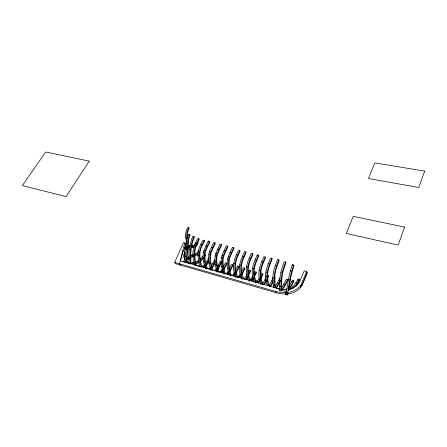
<?xml version="1.0" encoding="UTF-8"?>
<svg xmlns="http://www.w3.org/2000/svg" width="447" height="447" viewBox="0 0 447 447"><rect width="100%" height="100%" fill="white"/><g stroke="black" fill="none" stroke-linecap="round" stroke-linejoin="round"><path stroke-width="0.67" d="M281.599 290.164L281.593 285.912A38.861 13.388 -75.9 0 1 281.727 281.001L281.783 279.805A15.533 5.509 -75.6 0 1 282.839 272.547A24.222 8.487 -75.6 0 1 285.409 264.227L285.996 262.735L285.683 262.015L284.342 261.668A25.635 9.029 -75.6 0 0 280.956 272.122A16.964 6.046 -75.6 0 0 279.788 280.722A40.157 13.913 -75.9 0 0 279.621 286.276L279.643 291.019M285.683 262.015A25.663 8.99 -75.6 0 0 282.303 272.486A16.98 6.023 -75.6 0 0 281.124 281.096A40.202 13.851 -75.9 0 0 280.956 286.656L280.973 291.399M189.221 249.795L189.355 248.655A22.048 10.627 -75.1 0 1 192.858 236.251L193.998 236.547L194.423 237.245L193.668 239.134A20.746 9.968 -75.1 0 0 191.215 248.783L191.154 249.309A31.955 15.131 -75.3 0 0 190.802 257.757L190.88 263.507L194.199 262.931M190.148 264.261L190.104 259.081A33.246 15.746 -75.3 0 1 190.428 249.532L190.495 248.962A22.071 10.605 -75.1 0 1 193.998 236.547M288.812 293.428L287.164 295.003L285.823 294.618L288.494 279.47A27.043 9.191 -75.7 0 1 290.416 270.832L292.299 264.691L293.651 265.043L293.958 265.792L292.243 271.413A25.669 8.672 -75.7 0 0 290.556 278.788L288.382 291.003M287.164 295.003L289.84 279.839A27.071 9.147 -75.7 0 1 291.768 271.195L293.651 265.043M184.818 259.461A8.649 6.901 -33.4 0 1 183.896 254.919L184.348 252.304A1.967 1.553 -34.1 0 0 183.074 250.605L180.459 261.014M184.645 258.969A8.638 6.895 -33.4 0 1 184.343 255.589L184.795 252.974A1.961 1.553 -34.1 0 0 183.946 251.359M261.897 283.918L279.973 289.058L279.654 289.785L286.024 291.606L285.577 292.629L286.203 293.975A31.905 27.189 -20.9 0 1 276.117 292.724L175.604 263.719L174.676 262.4L183.415 242.615L184.695 242.95L179.532 263.797L180.448 265.121M183.935 250.868L185.572 244.313L184.695 242.95M186.818 250.063L185.717 249.761L184.684 248.186L185.002 247.582A2.38 1.201 -74.7 0 0 185.293 246.861L185.416 246.448A10.996 5.61 -74.7 0 0 185.807 237.81L185.712 237.441A8.186 4.107 -75.6 0 1 187.718 227.489L188.83 227.769L189.232 228.417L188.478 229.976A6.873 3.436 -75.6 0 0 187.522 236.944L187.606 237.273M185.203 248.973L186.304 249.275L185.784 248.487L186.108 247.878A2.386 1.196 -74.8 0 0 186.393 247.157L186.522 246.744M273.894 287.326A18.556 6.766 -75.5 0 1 273.29 285.007L273.24 284.56A50.64 17.914 -76.3 0 1 272.877 277.771A13.723 5.051 -75.5 0 1 275.039 266.267L277.486 259.472L278.816 259.819L279.146 260.562L276.788 267.127A12.287 4.498 -75.5 0 0 274.866 276.559L274.855 277.431A49.248 17.332 -76.3 0 0 275.391 285.734L275.397 285.75A10.13 3.688 -75.3 0 0 276.201 288.047M275.207 287.7A18.573 6.739 -75.5 0 1 274.609 285.376L274.559 284.929A50.695 17.841 -76.3 0 1 274.201 278.14A13.74 5.034 -75.5 0 1 276.369 266.624L278.816 259.819M268.574 285.812A22.099 8.23 -75.6 0 1 267.228 280.476L267.205 280.269A42.264 15.444 -76.1 0 1 266.976 276.453A8.325 3.157 -75.4 0 1 267.211 272.374A15.846 5.945 -75.4 0 1 269.569 264.138L271.899 258.394L270.586 258.053L268.25 263.786A15.829 5.967 -75.4 0 0 265.892 272.016A8.314 3.168 -75.4 0 0 265.663 276.09A42.219 15.505 -76.1 0 0 265.898 279.906L265.92 280.107A22.076 8.264 -75.6 0 0 267.278 285.443M262.037 284.901L260.618 279.777A19.171 7.353 -75.5 0 1 260.472 270.575A13.349 5.152 -75.4 0 1 263.104 261.931L265.188 256.969L263.886 256.628L261.802 261.584A13.337 5.174 -75.4 0 0 259.165 270.217A19.154 7.381 -75.5 0 0 259.321 279.414L260.752 284.532M301.842 285.599L307.206 272.893L306.664 271.485L304.267 270.854L300.015 280.856A13.969 12.063 -21.6 0 1 288.477 289.611M174.676 262.4L275.464 291.383A32.016 27.233 -21 0 0 285.577 292.629L285.918 292.645A17.075 14.745 -21.6 0 0 299.484 286.773L300.255 285.873A6.001 5.224 -20.1 0 0 301.2 284.365L306.664 271.485M287.611 293.942A17.014 14.717 -21.5 0 0 300.06 288.142L300.831 287.248A5.984 5.219 -20 0 0 301.77 285.739L307.206 272.893M254.192 282.666L252.711 277.559A19.042 7.515 -75.5 0 1 252.505 268.396A13.259 5.269 -75.3 0 1 255.142 259.819L257.232 254.896L258.522 255.231L258.88 255.963L256.517 261.478A11.84 4.682 -75.3 0 0 254.55 267.893L254.36 269.295A17.645 6.928 -75.5 0 0 254.628 276.9L256.204 282.387M255.46 283.024L253.991 277.917A19.065 7.487 -75.5 0 1 253.795 268.748A13.276 5.252 -75.3 0 1 256.427 260.16L258.522 255.231M248.348 280.995L246.822 275.9A18.947 7.638 -75.4 0 1 246.571 266.775A13.192 5.353 -75.3 0 1 249.208 258.243L251.309 253.354L252.583 253.684L252.946 254.416L250.571 259.897A11.784 4.761 -75.3 0 0 248.61 266.272L248.42 267.669A17.556 7.046 -75.4 0 0 248.733 275.246L250.354 280.722M249.605 281.353L248.091 276.257A18.97 7.61 -75.4 0 1 247.845 267.122A13.209 5.336 -75.3 0 1 250.482 258.584L252.583 253.684M242.85 279.425L241.285 274.341A18.858 7.75 -75.4 0 1 240.989 265.25A13.131 5.431 -75.2 0 1 243.626 256.762L245.733 251.901L244.475 251.572L242.363 256.427A13.114 5.448 -75.2 0 0 239.732 264.903A18.835 7.778 -75.4 0 0 240.033 273.989L241.609 279.073M236.96 277.749L235.351 272.676A18.763 7.867 -75.3 0 1 235.01 263.613A13.064 5.515 -75.2 0 1 237.642 255.176L239.76 250.342L238.519 250.018L236.396 254.846A13.047 5.532 -75.2 0 0 233.764 263.272A18.74 7.895 -75.3 0 0 234.111 272.324L235.731 277.397M273.268 280.308L272.385 282.174A11.689 4.42 -75.2 0 1 269.569 286.449M272.927 278.101L271.133 281.822A11.678 4.436 -75.2 0 1 268.904 285.454M265.937 277.565L264.736 280.029A11.616 4.52 -75.1 0 1 262.49 283.633M230.121 274.732L229.769 273.257A90.702 36.341 -77.5 0 1 228.842 268.597L228.775 268.273A18.042 7.744 -75.3 0 1 228.763 259.618A4.71 2.056 -75.1 0 1 229.367 257.271A35.855 15.008 -74.9 0 1 231.328 252.633L233.641 247.644L232.406 247.325L230.093 252.304A35.816 15.053 -74.9 0 0 228.132 256.936A4.705 2.062 -75.1 0 0 227.529 259.282A18.025 7.767 -75.3 0 0 227.551 267.926L227.612 268.25A90.607 36.458 -77.5 0 0 228.551 272.91L228.903 274.385L230.121 274.732A20.964 8.912 -75.3 0 0 230.579 276.095M259.327 277.81L259.036 278.431A11.555 4.593 -75.1 0 1 256.472 282.336M224.517 274.179A20.853 9.041 -75.2 0 1 224.137 273.028L222.93 272.687L222.567 271.212A90.165 37.012 -77.5 0 1 221.595 266.574L221.528 266.25A17.93 7.878 -75.3 0 1 221.472 257.64A4.682 2.095 -75.1 0 1 222.075 255.304A35.631 15.271 -74.9 0 1 224.042 250.706L226.366 245.755L227.584 246.068L227.981 246.794L225.69 251.695A34.285 14.639 -74.9 0 0 223.807 256.109A3.285 1.464 -75.1 0 0 223.383 257.751A16.567 7.253 -75.3 0 0 223.422 265.691L223.489 266.01A89.149 36.431 -77.5 0 0 224.439 270.608L224.791 272.039A19.4 8.409 -75.2 0 0 225.299 273.497L225.428 273.709A19.478 8.482 -75.3 0 0 225.539 273.843M224.137 273.028L223.774 271.558A90.255 36.9 -77.5 0 1 222.807 266.909L222.74 266.585A17.947 7.856 -75.3 0 1 222.69 257.969A4.688 2.09 -75.1 0 1 223.293 255.634A35.671 15.232 -74.9 0 1 225.26 251.03L227.584 246.068M252.751 275.972L252.466 276.587A11.488 4.677 -75 0 1 250.18 280.135M217.885 271.251L217.51 269.781A89.786 37.475 -77.5 0 1 216.516 265.155L216.449 264.831A17.852 7.973 -75.2 0 1 216.359 256.254A4.66 2.118 -75 0 1 216.957 253.93A35.475 15.461 -74.8 0 1 218.929 249.353L221.265 244.431L220.058 244.118L217.723 249.035A35.442 15.5 -74.8 0 0 215.75 253.605A4.654 2.123 -75 0 0 215.152 255.924A17.83 7.996 -75.2 0 0 215.247 264.495L215.32 264.82A89.696 37.582 -77.5 0 0 216.32 269.446L216.694 270.916L217.885 271.251A20.741 9.175 -75.2 0 0 218.281 272.396M247.018 274.369L246.727 274.978A11.432 4.749 -75 0 1 243.811 279.112M212.046 270.619A20.629 9.309 -75.1 0 1 211.643 269.474L210.464 269.144L210.079 267.68A89.232 38.146 -77.5 0 1 209.04 263.065L208.967 262.747A17.735 8.113 -75.2 0 1 208.838 254.209A4.632 2.157 -75 0 1 209.431 251.907A35.246 15.729 -74.8 0 1 211.414 247.364L213.755 242.481L214.946 242.788L215.365 243.514L213.051 248.342A33.916 15.075 -74.8 0 0 211.157 252.706A3.252 1.509 -75 0 0 210.733 254.321A16.383 7.465 -75.2 0 0 210.85 262.199L210.917 262.506A88.227 37.559 -77.5 0 0 211.928 267.077L212.303 268.502A19.187 8.661 -75.1 0 0 212.845 269.954L212.973 270.167M211.643 269.474L211.258 268.01A89.322 38.04 -77.5 0 1 210.23 263.395L210.157 263.076A17.751 8.091 -75.2 0 1 210.029 254.533A4.632 2.151 -75 0 1 210.626 252.225A35.285 15.684 -74.8 0 1 212.604 247.683L214.946 242.788M206.62 269.072A20.528 9.426 -75.1 0 1 206.207 267.932L205.044 267.602L204.648 266.138A88.83 38.626 -77.5 0 1 203.581 261.54L203.508 261.221A17.645 8.208 -75.2 0 1 203.34 252.723A4.604 2.179 -74.9 0 1 203.938 250.426A35.078 15.919 -74.7 0 1 205.922 245.911L208.274 241.056L209.453 241.363L209.878 242.084L207.559 246.889A33.754 15.265 -74.7 0 0 205.659 251.22A3.235 1.525 -74.9 0 0 205.234 252.834A16.304 7.56 -75.2 0 0 205.38 260.679L205.452 260.987A87.824 38.04 -77.5 0 0 206.492 265.546L206.877 266.965A19.092 8.767 -75.1 0 0 207.425 268.412L207.559 268.625A19.171 8.839 -75.1 0 0 207.799 268.882M206.207 267.932L205.816 266.473A88.914 38.526 -77.5 0 1 204.754 261.869L204.681 261.551A17.662 8.191 -75.2 0 1 204.525 253.041A4.61 2.174 -74.9 0 1 205.117 250.745A35.117 15.88 -74.7 0 1 207.101 246.224L209.453 241.363M288.991 286.236A24.54 8.778 -75.7 0 0 291.746 281.509L292.366 280.23L293.657 280.582L293.036 281.867A24.568 8.744 -75.7 0 1 289.572 287.572A15.461 5.453 -75.5 0 1 288.432 288.857M214.744 259.618L212.258 264.607A9.784 4.554 -74.7 0 1 211.358 266.11M215.281 261.098L213.387 264.92A9.795 4.543 -74.7 0 1 212.007 267.088M280.146 281.493L278.922 283.979A15.662 5.8 -75.3 0 1 276.307 288.175M275.011 286.672A14.237 5.297 -75.3 0 0 277.408 282.85L279.8 277.995L280.107 278.66M275.453 287.924A14.254 5.28 -75.3 0 0 278.671 283.202L280.163 280.163M267.474 277.291L268.39 275.447L268.714 276.106L267.485 278.593M215.096 262.914L214.225 264.663A11.136 5.163 -74.7 0 1 212.202 268.066M241.453 271.664L243.436 267.697L244.615 268.021L242.352 272.558A35.754 15.589 -75.4 0 1 241.687 273.86M260.852 277.542L262.691 273.877L261.473 273.542L260.858 274.76M260.858 278.861L263.02 274.536L262.691 273.877M281.576 287.455A12.086 4.375 -75.4 0 0 283.594 284.471L286.359 279.341L287.633 279.693L284.873 284.828A12.103 4.358 -75.4 0 1 281.241 289.086M206.201 264.417A12.214 5.777 -74.8 0 0 207.626 262.529L208.878 260.188M208.972 261.445L208.414 262.557A13.544 6.414 -74.8 0 1 206.352 265.457M235.351 270.603L237.625 266.099L238.799 266.423L236.524 270.932A35.564 15.813 -75.3 0 1 235.848 272.223M206.05 262.897A12.198 5.794 -74.8 0 0 206.508 262.221L208.866 257.69M254.282 277.017L256.461 272.726L256.12 272.067L254.913 271.731L253.985 273.547M254.27 275.704L256.12 272.067M229.931 270.195A35.363 16.047 -75.3 0 0 230.434 269.228L232.719 264.753L231.563 264.434L229.562 268.345M248.543 275.408L250.733 271.145L250.387 270.485L249.191 270.156L248.258 271.96M248.214 274.704L250.387 270.485M200.044 266.999A36.615 16.941 -75.7 0 1 198.082 256.824L197.999 255.136A11.354 5.403 -75 0 1 200.832 244.302L203.011 240.095L204.173 240.397L204.603 241.117L201.949 246.241A9.996 4.744 -75 0 0 199.904 254.93L199.977 256.511A35.324 16.288 -75.7 0 0 201.848 266.323L202.111 266.993M201.2 267.328A36.648 16.897 -75.7 0 1 199.245 257.142L199.166 255.455A11.365 5.392 -75 0 1 201.999 244.61L204.173 240.397M224.349 267.529L226.646 263.082L225.5 262.769L223.198 267.205L224.349 267.529A35.168 16.271 -75.2 0 1 223.668 268.803M195.523 265.725A40.247 18.74 -75.7 0 1 194.093 255.807A13.717 6.588 -75 0 1 196.479 243.336L198.876 238.743L197.719 238.441L195.322 243.028A13.706 6.604 -75 0 0 192.942 255.488A40.202 18.785 -75.7 0 0 194.384 265.401M217.845 268.239A34.995 16.466 -75.2 0 0 219.052 266.049L221.36 261.629L220.226 261.316L217.912 265.73A34.955 16.511 -75.2 0 1 217.404 266.686M221.449 262.842L219.416 266.747A36.408 17.137 -75.2 0 1 217.98 269.334M290.282 289.114L292.802 286.616A26.39 9.253 -75.9 0 0 295.886 282.761L298.21 278.906L299.518 279.263L297.199 283.124A26.423 9.214 -76 0 1 294.126 286.985L292.684 288.416M198.68 250.549L197.68 251.901A9.868 4.828 -75.1 0 1 194.724 254.209M285.823 294.618L286.376 294.098M244.738 279.688L245.017 279.453A11.443 4.738 -75 0 0 247.392 276.335M199.133 262.383L198.826 262.557A34.268 16.774 -75.8 0 1 195.708 263.898M195.188 262.177A32.91 16.159 -75.8 0 0 197.77 261.026L198.055 260.864A20.92 10.186 -75.3 0 0 198.636 260.478M284.678 289.874L285.197 289.717A15.444 5.476 -75.5 0 0 287.13 288.488M194.864 254.717L195.82 254.511A9.879 4.816 -75.1 0 0 198.418 252.633M190.908 262.97L193.082 262.618A32.91 16.159 -75.8 0 0 193.914 262.501M281.632 289.321L282.739 289.494A13.969 12.063 -21.6 0 0 286.147 289.829M184.052 261.266A31.608 16.438 -73.8 0 0 185.209 256.41A38.632 20.277 -73.7 0 0 186.438 243.609A11.309 5.604 -75.3 0 1 188.533 234.351L189.657 234.641L190.059 235.278L189.355 237.217A9.996 4.939 -75.3 0 0 188.31 242.766L188.304 244.492A40.09 20.981 -73.7 0 1 187.019 256.69A33.078 17.148 -73.8 0 1 186.349 259.735L186.349 259.735A31.195 14.969 -73.1 0 1 188.058 258.254A37.056 17.684 -72.9 0 1 189.321 257.31M185.807 237.81L186.919 238.1A11.007 5.599 -74.7 0 1 187.07 238.759M200.832 244.302L201.999 244.61M195.322 243.028L196.479 243.336M205.922 245.911L207.101 246.224M211.414 247.364L212.604 247.683M217.723 249.035L218.929 249.353M224.042 250.706L225.26 251.03M230.093 252.304L231.328 252.633M236.396 254.846L237.642 255.176M242.363 256.427L243.626 256.762M249.208 258.243L250.482 258.584M255.142 259.819L256.427 260.16M261.802 261.584L263.104 261.931M268.25 263.786L269.569 264.138M275.229 265.769L276.559 266.121M290.416 270.832L291.768 271.195M186.438 243.609L187.561 243.911A38.677 20.238 -73.7 0 1 186.326 256.723A31.642 16.399 -73.8 0 1 185.17 261.579M191.154 246.61A10.694 5.291 -74.3 0 1 191.54 246.794L192.841 247.208A8.068 3.973 -75.3 0 0 194.3 247.269M203.938 250.426L205.117 250.745M209.431 251.907L210.626 252.225M215.75 253.605L216.957 253.93M222.075 255.304L223.293 255.634M228.132 256.936L229.367 257.271M280.956 272.122L282.303 272.486M185.293 246.861L186.393 247.157M185.002 247.582L186.108 247.878M203.34 252.723L204.525 253.041M208.838 254.209L210.029 254.533M215.152 255.924L216.359 256.254M221.472 257.64L222.69 257.969M227.529 259.282L228.763 259.618M190.428 249.532L189.288 249.225A33.212 15.779 -75.3 0 0 188.969 258.763L189.014 263.294M184.684 248.186L185.784 248.487M297.618 279.939L298.931 280.297M233.764 263.272L235.01 263.613M239.732 264.903L240.989 265.25M246.571 266.775L247.845 267.122M252.505 268.396L253.795 268.748M259.165 270.217L260.472 270.575M265.892 272.016L267.211 272.374M288.494 279.47L289.84 279.839M291.818 281.353L293.109 281.711M198.021 255.645L199.183 255.969M295.886 282.761L297.199 283.124M192.942 255.488L194.093 255.807M272.877 277.771L274.201 278.14M265.663 276.09L266.976 276.453M279.788 280.722L281.124 281.096M206.933 261.523L208.045 261.83M212.694 263.708L213.822 264.021M185.209 256.41L186.326 256.723M203.581 261.54L204.754 261.869M209.04 263.065L210.23 263.395M215.32 264.82L216.516 265.155M221.595 266.574L222.807 266.909M227.612 268.25L228.842 268.597M283.8 284.063L285.08 284.421M217.912 265.73L219.052 266.049M229.277 268.904L230.434 269.228M292.439 286.957L293.763 287.326M265.021 279.409L266.261 279.755L265.976 280.375A11.628 4.504 -75.1 0 1 263.138 284.616M271.413 281.197L272.664 281.549M277.408 282.85L278.671 283.202M186.092 258.657A31.161 15.002 -73.1 0 1 186.947 257.941L188.058 258.254M197.77 261.026L198.881 261.339A32.944 16.12 -75.8 0 1 195.456 262.73M265.92 280.107L267.228 280.476M188.969 258.763L190.104 259.081M288.276 287.209L289.572 287.572M234.2 272.648L235.435 272.994M240.117 274.313L241.369 274.665M246.906 276.224L248.169 276.581M252.795 277.883L254.069 278.241M259.4 279.744L260.696 280.107M279.621 286.276L280.956 286.656M273.29 285.007L274.609 285.376M192.635 262.646L193.758 262.965M249.8 278.878L253.74 279.995M255.662 280.526L260.299 281.839M219.522 272.245A16.159 7.286 -75 0 0 220.31 271.787A3.129 1.397 -74.5 0 0 221.109 270.899L222.26 271.223A35.168 16.271 -75.2 0 0 222.796 270.34M226.014 273.771A16.248 7.18 -75.1 0 0 226.405 273.519A3.146 1.38 -74.6 0 0 227.193 272.62L228.356 272.949A35.363 16.047 -75.3 0 0 228.713 272.363M232.11 275.503A16.332 7.079 -75.1 0 0 232.501 275.251A3.163 1.358 -74.6 0 0 233.284 274.346L234.457 274.676A35.564 15.813 -75.3 0 0 234.988 273.782M237.569 277.386A16.422 6.973 -75.2 0 0 238.335 276.911A3.179 1.335 -74.7 0 0 239.111 275.995L240.302 276.335A35.754 15.589 -75.4 0 0 240.648 275.738M205.883 266.725L204.765 266.608A20.506 9.448 -75.1 0 0 205.458 268.742M211.319 268.267L210.191 268.144A20.607 9.337 -75.1 0 0 210.962 270.496M217.577 270.038L216.432 269.915A20.718 9.203 -75.2 0 0 217.181 272.273M223.835 271.81L222.673 271.681A20.83 9.069 -75.2 0 0 223.399 274.05M229.831 273.508L228.657 273.38A20.942 8.934 -75.3 0 0 229.283 275.536M214.214 270.731A16.081 7.375 -75 0 0 215.007 270.279L216.152 270.603A3.118 1.414 -74.5 0 0 216.56 270.251M220.31 271.787L221.461 272.117A3.135 1.391 -74.5 0 0 222.26 271.223M226.405 273.519L227.568 273.849A3.151 1.375 -74.6 0 0 228.356 272.949M232.501 275.251L233.675 275.587A3.168 1.352 -74.7 0 0 234.457 274.676M238.335 276.911L239.525 277.252A3.185 1.335 -74.7 0 0 240.302 276.335M180.23 260.679L205.67 267.921M207.006 268.301L211.023 269.44M212.364 269.82L217.046 271.156M218.387 271.536L223.075 272.871M224.411 273.251L229.099 274.581M230.434 274.966L241.816 278.202M243.157 278.582L248.51 280.107M249.851 280.487L253.868 281.632M255.203 282.012L260.562 283.532M182.443 261.579L187.723 263.082M191.528 245.358L192.137 245.677M191.54 246.794L191.752 246.917A8.063 3.984 -75.3 0 0 193.21 246.979M219.203 271.938L219.069 271.726A19.294 8.538 -75.2 0 1 218.544 270.273L218.181 268.843A88.685 37 -77.5 0 1 217.203 264.255L217.136 263.942A16.472 7.359 -75.2 0 1 217.058 256.036A3.269 1.486 -75 0 1 217.477 254.41A34.101 14.857 -74.8 0 1 219.371 250.018L221.673 245.152L221.265 244.431M185.701 260.45A8.649 6.901 -33.4 0 0 187.444 261.517L187.891 262.182A2.28 1.827 -34.8 0 1 188.857 263.557M183.896 254.919L184.343 255.589M184.348 252.304L184.795 252.974M188.533 234.351L188.936 234.988M205.139 254.611L205.531 255.248A22.272 10.812 -75.3 0 1 205.005 256.109M198.876 238.743L199.312 239.458L196.596 244.822A12.371 5.94 -75 0 0 194.786 254.287L194.831 255.203A38.973 18.148 -75.7 0 0 196.205 264.814L196.663 265.512A39.945 19.092 -76.1 0 0 197.133 265.758M210.258 257.45L210.66 258.103M263.11 284.482L262.249 282.387M208.274 241.056L208.699 241.782M226.646 263.082L227.026 263.736L224.707 268.228A36.587 16.936 -75.2 0 1 223.824 269.876M232.719 264.753L233.094 265.406L230.786 269.932A36.794 16.695 -75.3 0 1 229.909 271.586M237.625 266.099L237.988 266.758M238.799 266.423L239.162 267.077L236.865 271.631A37 16.455 -75.3 0 1 236.167 272.972M233.641 247.644L234.032 248.37L231.747 253.298A34.464 14.421 -74.9 0 0 229.87 257.746A3.302 1.442 -75.1 0 0 229.445 259.394A16.651 7.146 -75.3 0 0 229.451 267.367L229.518 267.686A89.59 35.883 -77.5 0 0 230.428 272.296L230.769 273.737A19.5 8.286 -75.3 0 0 231.272 275.196L231.395 275.408A19.584 8.359 -75.3 0 0 231.507 275.542M244.615 268.021L244.973 268.681L242.687 273.262A37.202 16.221 -75.4 0 1 241.995 274.609M249.191 270.156L249.538 270.815M239.76 250.342L240.145 251.074L237.754 256.483A11.65 4.917 -75.2 0 0 235.787 262.78L235.608 264.166A17.36 7.281 -75.3 0 0 236.005 271.681L237.726 277.129M245.733 251.901L246.107 252.628L243.727 258.07A11.711 4.844 -75.2 0 0 241.76 264.412L241.576 265.797A17.45 7.174 -75.4 0 0 241.933 273.34L243.609 278.799M275.464 291.383L276.117 292.724M257.232 254.896L257.595 255.628M265.188 256.969L265.535 257.701L263.182 263.255A11.907 4.599 -75.4 0 0 261.216 269.709L261.02 271.122A17.74 6.806 -75.5 0 0 261.249 278.755L262.769 284.253M274.782 277.207L275.095 277.872M271.899 258.394L272.234 259.126L269.966 264.725A14.421 5.409 -75.4 0 0 267.82 272.212A6.867 2.604 -75.4 0 0 267.608 275.33L267.647 276.173A40.861 14.93 -76.1 0 0 267.993 280.682L268.681 284.024A12.589 4.699 -75.3 0 0 269.625 286.371M287.633 279.693L287.935 280.364L285.085 285.678A13.533 4.872 -75.4 0 1 282.375 289.494M293.657 280.582L293.936 281.236A26.027 9.264 -75.7 0 1 289.595 288.717A16.902 5.962 -75.5 0 1 288.661 289.812M300.255 285.873L300.831 287.248M292.299 264.691L292.612 265.44M301.2 284.365L301.77 285.739M299.518 279.263L299.808 279.962L297.277 284.186A27.865 9.717 -76 0 1 295.484 286.667M186.919 238.1L186.818 237.731A8.191 4.101 -75.6 0 1 188.83 227.769M260.858 283.398A11.382 4.375 -75.2 0 1 260.78 283.147M256.707 282.789A18.327 7.158 -75.4 0 1 255.667 280.537M187.891 262.182A8.638 6.895 -33.4 0 1 186.678 261.529M187.444 261.517A2.285 1.827 -34.7 0 1 188.41 263.082M188.042 245.962A12.002 5.934 -74.3 0 1 190.109 245.174M195.104 244.509A6.761 3.341 -75.3 0 1 192.523 245.789M190.986 246.744A10.706 5.275 -74.3 0 1 192.629 247.085M187.751 248.638A10.706 5.275 -74.3 0 1 189.617 247.174M195.345 246.744A8.068 3.973 -75.3 0 0 198.172 242.922L197.792 242.313L196.993 243.704A6.772 3.33 -75.3 0 1 196.602 244.285M194.881 245.85A6.772 3.33 -75.3 0 1 193.227 245.967L192.618 245.654A12.013 5.923 -74.3 0 0 191.696 245.453M188.092 247.079A12.013 5.923 -74.3 0 1 190.187 245.716M188.019 241.352A12.354 6.286 -74.7 0 1 187.98 242.257M247.347 277.693A12.829 5.308 -75 0 1 246.029 279.571M240.33 273.849A35.715 15.634 -75.4 0 1 239.111 275.995M240.106 277.844A4.543 1.9 -74.7 0 0 240.553 277.185A37.202 16.221 -75.4 0 0 241.106 276.24M239.525 277.252A16.438 6.956 -75.2 0 1 238.759 277.721M234.507 272.212A35.525 15.857 -75.3 0 1 233.284 274.346M233.988 276.497A4.515 1.928 -74.7 0 0 234.72 275.531A37 16.455 -75.3 0 0 235.273 274.592M233.675 275.587A16.355 7.057 -75.1 0 1 232.904 276.056M253.091 279.314A12.896 5.23 -75 0 1 251.784 281.208M253.142 277.956A11.505 4.666 -75 0 1 251.091 280.805M228.255 270.815A35.324 16.086 -75.3 0 1 227.193 272.62M227.987 274.659A4.492 1.961 -74.6 0 0 228.629 273.799A36.794 16.695 -75.3 0 0 228.998 273.184M227.568 273.849A16.265 7.163 -75.1 0 1 226.785 274.313M222.349 268.792A35.129 16.316 -75.2 0 1 221.109 270.899M221.885 272.927A4.47 1.989 -74.5 0 0 222.533 272.072A36.587 16.936 -75.2 0 0 222.908 271.458M221.461 272.117A16.176 7.269 -75 0 1 221.069 272.363M259.986 280.632A12.969 5.135 -75.1 0 1 258.383 283.085M259.735 279.811A11.572 4.582 -75.1 0 1 257.701 282.683M266.283 281.074A13.036 5.051 -75.1 0 1 264.099 284.711M203.083 255.757A20.92 10.186 -75.3 0 1 200.357 259.036M194.389 264.177A34.268 16.774 -75.8 0 1 193.523 264.261M203.34 258.461A22.272 10.812 -75.3 0 1 200.357 261.512M203.128 257.494A20.936 10.164 -75.3 0 1 200.323 260.355M279.956 288.723A12.086 4.375 -75.4 0 1 279.571 288.863L279.185 288.93A50.734 18.534 -76.6 0 1 277.9 288.913M276.749 288.55A10.13 3.688 -75.3 0 1 276.553 288.416M204.586 264.618A12.198 5.794 -74.8 0 1 201.569 266.3M198.451 266.233A39.906 19.143 -76.1 0 1 197.948 266.133M196.473 265.652A39.906 19.143 -76.1 0 1 195.993 265.434M204.681 266.965A13.544 6.414 -74.8 0 1 203.558 267.597M205.201 265.384A12.214 5.777 -74.8 0 1 202.698 266.619L202.189 266.652A39.945 19.092 -76.1 0 1 201.653 266.691M198.094 266.161A39.945 19.092 -76.1 0 1 197.608 265.976M186.947 257.941A37.017 17.724 -72.9 0 1 188.841 256.578M190.718 255.511A37.017 17.724 -72.9 0 1 193.165 254.566M187.561 243.911A11.32 5.593 -75.3 0 1 189.657 234.641M186.226 261.115A29.619 14.215 -73.1 0 1 188.12 259.416A35.743 17.059 -72.9 0 1 189.338 258.5M190.551 257.712A35.743 17.059 -72.9 0 1 193.523 256.315M194.685 255.986A35.743 17.059 -72.9 0 1 195.25 255.868A11.192 5.459 -75.1 0 0 198.2 254.08M190.578 256.5A37.056 17.684 -72.9 0 1 193.059 255.276M272.961 282.253A13.108 4.956 -75.2 0 1 270.195 286.946M210.381 267.351A9.784 4.554 -74.7 0 1 208.336 268.854M210.492 268.602A9.795 4.543 -74.7 0 1 208.972 269.317M215.007 270.284A3.112 1.414 -74.5 0 0 215.812 269.396A34.955 16.511 -75.2 0 0 216.348 268.518M217.052 270.837A4.448 2.011 -74.5 0 1 216.868 271.089M216.152 270.603A16.098 7.359 -75 0 1 215.353 271.055M274.179 287.561A6.688 2.475 -75.1 0 1 274.05 287.684M404.591 227.104L398.143 245.112L346.308 233.463L353.225 216.326L404.591 227.104M424.65 171.095L418.783 187.477L368.479 178.549L374.798 162.904L424.65 171.095M89.216 161.132L66.089 196.607L22.35 185.594L45.706 151.997L89.216 161.132"/></g></svg>
